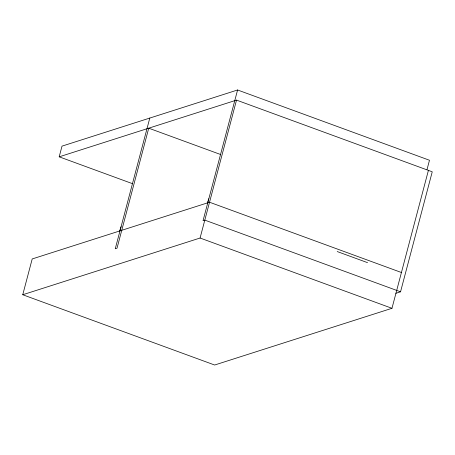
<?xml version="1.0" encoding="UTF-8"?>
<svg xmlns="http://www.w3.org/2000/svg" width="455" height="455" viewBox="0 0 455 455"><rect width="100%" height="100%" fill="white"/><g stroke="black" fill="none" stroke-linecap="round" stroke-linejoin="round"><path stroke-width="0.68" d="M428.411 170.386L391.971 308.302L214.646 365.018L22.75 294.743L32.208 258.946L209.539 202.23L401.429 272.511M132.485 183.666L59.19 156.827L62.011 146.135L237.584 89.982L429.48 160.257L427.012 169.613M119.659 230.975L121.075 226.783M149.797 118.055L115.263 248.766L117.02 248.202L148.734 128.185L220.692 154.541M207.446 202.896L208.862 198.704M237.584 89.982L203.049 220.686L204.807 220.123L400.542 291.809L432.25 171.791L236.52 100.106L59.19 156.827M22.75 294.743L200.081 238.022L236.52 100.106M395.827 293.316L400.542 291.809M337.223 251.552L367.543 262.654M200.081 238.022L391.971 308.302"/></g></svg>
